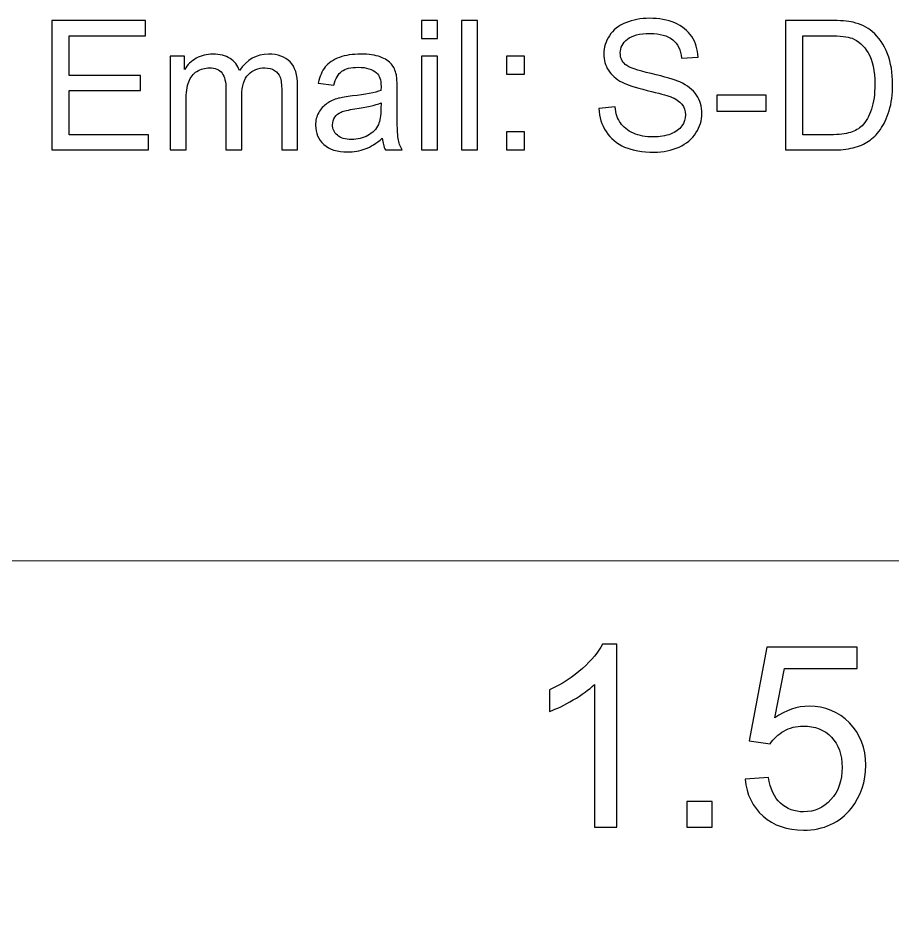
# Model space of a CAD drawing. Header units: millimetres. Extents: x -75 to 76, y -103 to 130.
# Drawn here: x -33.52 to -11.71, y 84.62 to 107.46 of the extents above; entities that cross this region are included whole.
import ezdxf

# ---------------------------------------------------------------- set-up
doc = ezdxf.new("R2010")
doc.units = ezdxf.units.MM
doc.header["$MEASUREMENT"] = 0
doc.layers.add('Layer 1', color=7, linetype='Continuous')

msp = doc.modelspace()

# ---------------------------------------------------------------- linework, layer by layer
at = {"layer": 'Layer 1', "color": 250, "lineweight": 9}
msp.add_lwpolyline([(-74.634, -102.9289), (75.6492, -102.9289), (75.6492, 93.9211), (-74.634, 93.9211), (-74.634, -102.9289)], close=True, dxfattribs=at)
at = {"layer": 'Layer 1', "color": 250}
for points, knots in [([(-32.687, 104.1744), (-32.687, 104.1744), (-32.687, 107.4064), (-32.687, 107.4064), (-32.687, 107.4064), (-32.687, 107.4064), (-30.3533, 107.4064), (-30.3533, 107.4064), (-30.3533, 107.4064), (-30.3533, 107.4064), (-30.3533, 107.0272), (-30.3533, 107.0272), (-30.3533, 107.0272), (-30.3533, 107.0272), (-32.2582, 107.0272), (-32.2582, 107.0272), (-32.2582, 107.0272), (-32.2582, 107.0272), (-32.2582, 106.0342), (-32.2582, 106.0342), (-32.2582, 106.0342), (-32.2582, 106.0342), (-30.4752, 106.0342), (-30.4752, 106.0342), (-30.4752, 106.0342), (-30.4752, 106.0342), (-30.4752, 105.655), (-30.4752, 105.655), (-30.4752, 105.655), (-30.4752, 105.655), (-32.2582, 105.655), (-32.2582, 105.655), (-32.2582, 105.655), (-32.2582, 105.655), (-32.2582, 104.5536), (-32.2582, 104.5536), (-32.2582, 104.5536), (-32.2582, 104.5536), (-30.2766, 104.5536), (-30.2766, 104.5536), (-30.2766, 104.5536), (-30.2766, 104.5536), (-30.2766, 104.1744), (-30.2766, 104.1744), (-30.2766, 104.1744), (-30.2766, 104.1744), (-32.687, 104.1744), (-32.687, 104.1744)], [0, 0, 0, 0, 0.0769231, 0.0769231, 0.0769231, 0.0769231, 0.1538462, 0.1538462, 0.1538462, 0.1538462, 0.2307692, 0.2307692, 0.2307692, 0.2307692, 0.3076923, 0.3076923, 0.3076923, 0.3076923, 0.3846154, 0.3846154, 0.3846154, 0.3846154, 0.4615385, 0.4615385, 0.4615385, 0.4615385, 0.5384615, 0.5384615, 0.5384615, 0.5384615, 0.6153846, 0.6153846, 0.6153846, 0.6153846, 0.6923077, 0.6923077, 0.6923077, 0.6923077, 0.7692308, 0.7692308, 0.7692308, 0.7692308, 0.8461538, 0.8461538, 0.8461538, 0.8461538, 1, 1, 1, 1]), ([(-23.4643, 106.955), (-23.4643, 106.955), (-23.4643, 107.4064), (-23.4643, 107.4064), (-23.4643, 107.4064), (-23.4643, 107.4064), (-23.067, 107.4064), (-23.067, 107.4064), (-23.067, 107.4064), (-23.067, 107.4064), (-23.067, 106.955), (-23.067, 106.955), (-23.067, 106.955), (-23.067, 106.955), (-23.4643, 106.955), (-23.4643, 106.955)], [0, 0, 0, 0, 0.2, 0.2, 0.2, 0.2, 0.4, 0.4, 0.4, 0.4, 0.6, 0.6, 0.6, 0.6, 1, 1, 1, 1]), ([(-22.4705, 104.1744), (-22.4705, 104.1744), (-22.4705, 107.4064), (-22.4705, 107.4064), (-22.4705, 107.4064), (-22.4705, 107.4064), (-22.0733, 107.4064), (-22.0733, 107.4064), (-22.0733, 107.4064), (-22.0733, 107.4064), (-22.0733, 104.1744), (-22.0733, 104.1744), (-22.0733, 104.1744), (-22.0733, 104.1744), (-22.4705, 104.1744), (-22.4705, 104.1744)], [0, 0, 0, 0, 0.2, 0.2, 0.2, 0.2, 0.4, 0.4, 0.4, 0.4, 0.6, 0.6, 0.6, 0.6, 1, 1, 1, 1]), ([(-19.0406, 105.2126), (-19.0406, 105.2126), (-18.6389, 105.2488), (-18.6389, 105.2488), (-18.6389, 105.2488), (-18.6201, 105.0863), (-18.5757, 104.9531), (-18.5057, 104.8485), (-18.5057, 104.8485), (-18.4358, 104.7447), (-18.3274, 104.6604), (-18.1807, 104.5957), (-18.1807, 104.5957), (-18.034, 104.5318), (-17.8685, 104.4994), (-17.6849, 104.4994), (-17.6849, 104.4994), (-17.5217, 104.4994), (-17.378, 104.5235), (-17.2531, 104.5724), (-17.2531, 104.5724), (-17.1282, 104.6213), (-17.0357, 104.6883), (-16.9748, 104.7733), (-16.9748, 104.7733), (-16.9138, 104.8583), (-16.883, 104.9509), (-16.883, 105.0501), (-16.883, 105.0501), (-16.883, 105.1509), (-16.9123, 105.239), (-16.971, 105.3149), (-16.971, 105.3149), (-17.0297, 105.3902), (-17.1267, 105.4534), (-17.2622, 105.5053), (-17.2622, 105.5053), (-17.3487, 105.5384), (-17.5405, 105.5911), (-17.8377, 105.6625), (-17.8377, 105.6625), (-18.1349, 105.734), (-18.3425, 105.801), (-18.4614, 105.8641), (-18.4614, 105.8641), (-18.6156, 105.9454), (-18.73, 106.0462), (-18.8052, 106.1658), (-18.8052, 106.1658), (-18.8812, 106.2854), (-18.9187, 106.4201), (-18.9187, 106.5683), (-18.9187, 106.5683), (-18.9187, 106.7323), (-18.8721, 106.8851), (-18.7796, 107.0265), (-18.7796, 107.0265), (-18.687, 107.1687), (-18.5524, 107.2763), (-18.3741, 107.35), (-18.3741, 107.35), (-18.1965, 107.4237), (-17.9987, 107.4606), (-17.7813, 107.4606), (-17.7813, 107.4606), (-17.542, 107.4606), (-17.3306, 107.4222), (-17.1478, 107.3447), (-17.1478, 107.3447), (-16.965, 107.268), (-16.8243, 107.1544), (-16.7258, 107.0039), (-16.7258, 107.0039), (-16.6272, 106.8542), (-16.5746, 106.6842), (-16.567, 106.4946), (-16.567, 106.4946), (-16.567, 106.4946), (-16.9778, 106.463), (-16.9778, 106.463), (-16.9778, 106.463), (-16.9996, 106.6669), (-17.0741, 106.8211), (-17.2012, 106.9249), (-17.2012, 106.9249), (-17.3284, 107.0295), (-17.5164, 107.0814), (-17.7647, 107.0814), (-17.7647, 107.0814), (-18.0235, 107.0814), (-18.2123, 107.034), (-18.3305, 106.9392), (-18.3305, 106.9392), (-18.4486, 106.8444), (-18.508, 106.7301), (-18.508, 106.5961), (-18.508, 106.5961), (-18.508, 106.4803), (-18.4659, 106.3847), (-18.3823, 106.3095), (-18.3823, 106.3095), (-18.2996, 106.235), (-18.0852, 106.1576), (-17.7376, 106.0793), (-17.7376, 106.0793), (-17.3901, 106.0003), (-17.1516, 105.9318), (-17.0222, 105.8732), (-17.0222, 105.8732), (-16.8348, 105.7867), (-16.6956, 105.6776), (-16.6061, 105.5444), (-16.6061, 105.5444), (-16.5166, 105.412), (-16.4722, 105.2593), (-16.4722, 105.0863), (-16.4722, 105.0863), (-16.4722, 104.914), (-16.5211, 104.7529), (-16.6197, 104.601), (-16.6197, 104.601), (-16.7182, 104.4491), (-16.8589, 104.3309), (-17.0432, 104.2467), (-17.0432, 104.2467), (-17.2276, 104.1624), (-17.4344, 104.1203), (-17.6654, 104.1203), (-17.6654, 104.1203), (-17.9573, 104.1203), (-18.2018, 104.1631), (-18.3989, 104.2482), (-18.3989, 104.2482), (-18.5968, 104.3331), (-18.751, 104.4611), (-18.8631, 104.6326), (-18.8631, 104.6326), (-18.976, 104.8034), (-19.0346, 104.9967), (-19.0406, 105.2126)], [0, 0, 0, 0, 0.0277778, 0.0277778, 0.0277778, 0.0277778, 0.0555556, 0.0555556, 0.0555556, 0.0555556, 0.0833333, 0.0833333, 0.0833333, 0.0833333, 0.1111111, 0.1111111, 0.1111111, 0.1111111, 0.1388889, 0.1388889, 0.1388889, 0.1388889, 0.1666667, 0.1666667, 0.1666667, 0.1666667, 0.1944444, 0.1944444, 0.1944444, 0.1944444, 0.2222222, 0.2222222, 0.2222222, 0.2222222, 0.25, 0.25, 0.25, 0.25, 0.2777778, 0.2777778, 0.2777778, 0.2777778, 0.3055556, 0.3055556, 0.3055556, 0.3055556, 0.3333333, 0.3333333, 0.3333333, 0.3333333, 0.3611111, 0.3611111, 0.3611111, 0.3611111, 0.3888889, 0.3888889, 0.3888889, 0.3888889, 0.4166667, 0.4166667, 0.4166667, 0.4166667, 0.4444444, 0.4444444, 0.4444444, 0.4444444, 0.4722222, 0.4722222, 0.4722222, 0.4722222, 0.5, 0.5, 0.5, 0.5, 0.5277778, 0.5277778, 0.5277778, 0.5277778, 0.5555556, 0.5555556, 0.5555556, 0.5555556, 0.5833333, 0.5833333, 0.5833333, 0.5833333, 0.6111111, 0.6111111, 0.6111111, 0.6111111, 0.6388889, 0.6388889, 0.6388889, 0.6388889, 0.6666667, 0.6666667, 0.6666667, 0.6666667, 0.6944444, 0.6944444, 0.6944444, 0.6944444, 0.7222222, 0.7222222, 0.7222222, 0.7222222, 0.75, 0.75, 0.75, 0.75, 0.7777778, 0.7777778, 0.7777778, 0.7777778, 0.8055556, 0.8055556, 0.8055556, 0.8055556, 0.8333333, 0.8333333, 0.8333333, 0.8333333, 0.8611111, 0.8611111, 0.8611111, 0.8611111, 0.8888889, 0.8888889, 0.8888889, 0.8888889, 0.9166667, 0.9166667, 0.9166667, 0.9166667, 0.9444444, 0.9444444, 0.9444444, 0.9444444, 1, 1, 1, 1]), ([(-14.3868, 104.1744), (-14.3868, 104.1744), (-14.3868, 107.4064), (-14.3868, 107.4064), (-14.3868, 107.4064), (-14.3868, 107.4064), (-13.2733, 107.4064), (-13.2733, 107.4064), (-13.2733, 107.4064), (-13.022, 107.4064), (-12.8302, 107.3914), (-12.6978, 107.3605), (-12.6978, 107.3605), (-12.5127, 107.3176), (-12.3548, 107.2401), (-12.2239, 107.1288), (-12.2239, 107.1288), (-12.0531, 106.9844), (-11.926, 106.8008), (-11.8417, 106.5766), (-11.8417, 106.5766), (-11.7567, 106.3524), (-11.7145, 106.0958), (-11.7145, 105.8077), (-11.7145, 105.8077), (-11.7145, 105.5625), (-11.7431, 105.3451), (-11.8003, 105.1555), (-11.8003, 105.1555), (-11.8575, 104.9659), (-11.9312, 104.8087), (-12.0207, 104.6845), (-12.0207, 104.6845), (-12.111, 104.5604), (-12.2088, 104.4626), (-12.3156, 104.3918), (-12.3156, 104.3918), (-12.4217, 104.3204), (-12.5504, 104.2662), (-12.7008, 104.2293), (-12.7008, 104.2293), (-12.852, 104.1925), (-13.0251, 104.1744), (-13.2207, 104.1744), (-13.2207, 104.1744), (-13.2207, 104.1744), (-14.3868, 104.1744), (-14.3868, 104.1744)], [0, 0, 0, 0, 0.0769231, 0.0769231, 0.0769231, 0.0769231, 0.1538462, 0.1538462, 0.1538462, 0.1538462, 0.2307692, 0.2307692, 0.2307692, 0.2307692, 0.3076923, 0.3076923, 0.3076923, 0.3076923, 0.3846154, 0.3846154, 0.3846154, 0.3846154, 0.4615385, 0.4615385, 0.4615385, 0.4615385, 0.5384615, 0.5384615, 0.5384615, 0.5384615, 0.6153846, 0.6153846, 0.6153846, 0.6153846, 0.6923077, 0.6923077, 0.6923077, 0.6923077, 0.7692308, 0.7692308, 0.7692308, 0.7692308, 0.8461538, 0.8461538, 0.8461538, 0.8461538, 1, 1, 1, 1]), ([(-13.9579, 104.5536), (-13.9579, 104.5536), (-13.2688, 104.5536), (-13.2688, 104.5536), (-13.2688, 104.5536), (-13.0559, 104.5536), (-12.8889, 104.5732), (-12.7678, 104.6131), (-12.7678, 104.6131), (-12.6467, 104.6529), (-12.5504, 104.7086), (-12.4781, 104.7808), (-12.4781, 104.7808), (-12.3773, 104.8823), (-12.2984, 105.0193), (-12.2419, 105.1908), (-12.2419, 105.1908), (-12.1855, 105.3623), (-12.1569, 105.57), (-12.1569, 105.8145), (-12.1569, 105.8145), (-12.1569, 106.153), (-12.2126, 106.4133), (-12.3231, 106.5954), (-12.3231, 106.5954), (-12.4338, 106.7775), (-12.5684, 106.8993), (-12.7272, 106.961), (-12.7272, 106.961), (-12.8415, 107.0054), (-13.0258, 107.0272), (-13.2801, 107.0272), (-13.2801, 107.0272), (-13.2801, 107.0272), (-13.9579, 107.0272), (-13.9579, 107.0272), (-13.9579, 107.0272), (-13.9579, 107.0272), (-13.9579, 104.5536), (-13.9579, 104.5536)], [0, 0, 0, 0, 0.0909091, 0.0909091, 0.0909091, 0.0909091, 0.1818182, 0.1818182, 0.1818182, 0.1818182, 0.2727273, 0.2727273, 0.2727273, 0.2727273, 0.3636364, 0.3636364, 0.3636364, 0.3636364, 0.4545455, 0.4545455, 0.4545455, 0.4545455, 0.5454545, 0.5454545, 0.5454545, 0.5454545, 0.6363636, 0.6363636, 0.6363636, 0.6363636, 0.7272727, 0.7272727, 0.7272727, 0.7272727, 0.8181818, 0.8181818, 0.8181818, 0.8181818, 1, 1, 1, 1]), ([(-29.7349, 104.1744), (-29.7349, 104.1744), (-29.7349, 106.5172), (-29.7349, 106.5172), (-29.7349, 106.5172), (-29.7349, 106.5172), (-29.3783, 106.5172), (-29.3783, 106.5172), (-29.3783, 106.5172), (-29.3783, 106.5172), (-29.3783, 106.1861), (-29.3783, 106.1861), (-29.3783, 106.1861), (-29.3053, 106.3005), (-29.2075, 106.393), (-29.0856, 106.4623), (-29.0856, 106.4623), (-28.9637, 106.5322), (-28.8253, 106.5668), (-28.6696, 106.5668), (-28.6696, 106.5668), (-28.4965, 106.5668), (-28.3544, 106.5307), (-28.2438, 106.4592), (-28.2438, 106.4592), (-28.1332, 106.387), (-28.0549, 106.287), (-28.0098, 106.1576), (-28.0098, 106.1576), (-27.8232, 106.4307), (-27.5817, 106.5668), (-27.2838, 106.5668), (-27.2838, 106.5668), (-27.0506, 106.5668), (-26.8708, 106.5029), (-26.7459, 106.3742), (-26.7459, 106.3742), (-26.6203, 106.2456), (-26.5571, 106.0477), (-26.5571, 105.7806), (-26.5571, 105.7806), (-26.5571, 105.7806), (-26.5571, 104.1744), (-26.5571, 104.1744), (-26.5571, 104.1744), (-26.5571, 104.1744), (-26.9543, 104.1744), (-26.9543, 104.1744), (-26.9543, 104.1744), (-26.9543, 104.1744), (-26.9543, 105.649), (-26.9543, 105.649), (-26.9543, 105.649), (-26.9543, 105.807), (-26.9679, 105.9213), (-26.9934, 105.9913), (-26.9934, 105.9913), (-27.019, 106.0612), (-27.0656, 106.1169), (-27.1341, 106.1598), (-27.1341, 106.1598), (-27.2018, 106.2027), (-27.2816, 106.2237), (-27.3726, 106.2237), (-27.3726, 106.2237), (-27.5381, 106.2237), (-27.675, 106.1688), (-27.7841, 106.0597), (-27.7841, 106.0597), (-27.8932, 105.9499), (-27.9473, 105.7746), (-27.9473, 105.5339), (-27.9473, 105.5339), (-27.9473, 105.5339), (-27.9473, 104.1744), (-27.9473, 104.1744), (-27.9473, 104.1744), (-27.9473, 104.1744), (-28.3446, 104.1744), (-28.3446, 104.1744), (-28.3446, 104.1744), (-28.3446, 104.1744), (-28.3446, 105.6949), (-28.3446, 105.6949), (-28.3446, 105.6949), (-28.3446, 105.8709), (-28.377, 106.0033), (-28.4416, 106.0914), (-28.4416, 106.0914), (-28.5064, 106.1794), (-28.6124, 106.2237), (-28.7591, 106.2237), (-28.7591, 106.2237), (-28.8705, 106.2237), (-28.9735, 106.1944), (-29.0683, 106.1357), (-29.0683, 106.1357), (-29.1631, 106.0771), (-29.2316, 105.9913), (-29.2745, 105.8777), (-29.2745, 105.8777), (-29.3166, 105.7649), (-29.3376, 105.6016), (-29.3376, 105.3887), (-29.3376, 105.3887), (-29.3376, 105.3887), (-29.3376, 104.1744), (-29.3376, 104.1744), (-29.3376, 104.1744), (-29.3376, 104.1744), (-29.7349, 104.1744), (-29.7349, 104.1744)], [0, 0, 0, 0, 0.0344828, 0.0344828, 0.0344828, 0.0344828, 0.0689655, 0.0689655, 0.0689655, 0.0689655, 0.1034483, 0.1034483, 0.1034483, 0.1034483, 0.137931, 0.137931, 0.137931, 0.137931, 0.1724138, 0.1724138, 0.1724138, 0.1724138, 0.2068966, 0.2068966, 0.2068966, 0.2068966, 0.2413793, 0.2413793, 0.2413793, 0.2413793, 0.2758621, 0.2758621, 0.2758621, 0.2758621, 0.3103448, 0.3103448, 0.3103448, 0.3103448, 0.3448276, 0.3448276, 0.3448276, 0.3448276, 0.3793103, 0.3793103, 0.3793103, 0.3793103, 0.4137931, 0.4137931, 0.4137931, 0.4137931, 0.4482759, 0.4482759, 0.4482759, 0.4482759, 0.4827586, 0.4827586, 0.4827586, 0.4827586, 0.5172414, 0.5172414, 0.5172414, 0.5172414, 0.5517241, 0.5517241, 0.5517241, 0.5517241, 0.5862069, 0.5862069, 0.5862069, 0.5862069, 0.6206897, 0.6206897, 0.6206897, 0.6206897, 0.6551724, 0.6551724, 0.6551724, 0.6551724, 0.6896552, 0.6896552, 0.6896552, 0.6896552, 0.7241379, 0.7241379, 0.7241379, 0.7241379, 0.7586207, 0.7586207, 0.7586207, 0.7586207, 0.7931034, 0.7931034, 0.7931034, 0.7931034, 0.8275862, 0.8275862, 0.8275862, 0.8275862, 0.862069, 0.862069, 0.862069, 0.862069, 0.8965517, 0.8965517, 0.8965517, 0.8965517, 0.9310345, 0.9310345, 0.9310345, 0.9310345, 1, 1, 1, 1]), ([(-24.4445, 104.4678), (-24.592, 104.3422), (-24.7342, 104.2542), (-24.8704, 104.2023), (-24.8704, 104.2023), (-25.0065, 104.1503), (-25.1525, 104.1248), (-25.309, 104.1248), (-25.309, 104.1248), (-25.5663, 104.1248), (-25.7641, 104.1872), (-25.9025, 104.3128), (-25.9025, 104.3128), (-26.041, 104.4378), (-26.1102, 104.598), (-26.1102, 104.7928), (-26.1102, 104.7928), (-26.1102, 104.9072), (-26.0838, 105.0118), (-26.0319, 105.1066), (-26.0319, 105.1066), (-25.9793, 105.2014), (-25.9108, 105.2766), (-25.8265, 105.3338), (-25.8265, 105.3338), (-25.7416, 105.3909), (-25.6468, 105.4346), (-25.5407, 105.4639), (-25.5407, 105.4639), (-25.4624, 105.4842), (-25.3443, 105.5038), (-25.1871, 105.5233), (-25.1871, 105.5233), (-24.8666, 105.561), (-24.6296, 105.6068), (-24.4784, 105.6595), (-24.4784, 105.6595), (-24.4769, 105.7137), (-24.4761, 105.7483), (-24.4761, 105.7626), (-24.4761, 105.7626), (-24.4761, 105.9236), (-24.5137, 106.0372), (-24.589, 106.1034), (-24.589, 106.1034), (-24.6906, 106.1929), (-24.8418, 106.2373), (-25.0419, 106.2373), (-25.0419, 106.2373), (-25.2292, 106.2373), (-25.3676, 106.2042), (-25.4564, 106.1388), (-25.4564, 106.1388), (-25.546, 106.0733), (-25.6114, 105.9574), (-25.6543, 105.7904), (-25.6543, 105.7904), (-25.6543, 105.7904), (-26.0425, 105.8446), (-26.0425, 105.8446), (-26.0425, 105.8446), (-26.0071, 106.0109), (-25.9492, 106.1455), (-25.8679, 106.2478), (-25.8679, 106.2478), (-25.7867, 106.3501), (-25.6693, 106.4284), (-25.5158, 106.4841), (-25.5158, 106.4841), (-25.3631, 106.539), (-25.1848, 106.5668), (-24.9832, 106.5668), (-24.9832, 106.5668), (-24.7831, 106.5668), (-24.6198, 106.5435), (-24.4942, 106.4961), (-24.4942, 106.4961), (-24.3693, 106.4487), (-24.2768, 106.39), (-24.2181, 106.3185), (-24.2181, 106.3185), (-24.1594, 106.2471), (-24.118, 106.1568), (-24.094, 106.0477), (-24.094, 106.0477), (-24.0812, 105.98), (-24.0744, 105.8581), (-24.0744, 105.6829), (-24.0744, 105.6829), (-24.0744, 105.6829), (-24.0744, 105.1562), (-24.0744, 105.1562), (-24.0744, 105.1562), (-24.0744, 104.7883), (-24.0661, 104.5558), (-24.0496, 104.4573), (-24.0496, 104.4573), (-24.0338, 104.3587), (-24.0007, 104.2647), (-23.9525, 104.1744), (-23.9525, 104.1744), (-23.9525, 104.1744), (-24.3678, 104.1744), (-24.3678, 104.1744), (-24.3678, 104.1744), (-24.4077, 104.2579), (-24.4333, 104.3558), (-24.4445, 104.4678)], [0, 0, 0, 0, 0.0357143, 0.0357143, 0.0357143, 0.0357143, 0.0714286, 0.0714286, 0.0714286, 0.0714286, 0.1071429, 0.1071429, 0.1071429, 0.1071429, 0.1428571, 0.1428571, 0.1428571, 0.1428571, 0.1785714, 0.1785714, 0.1785714, 0.1785714, 0.2142857, 0.2142857, 0.2142857, 0.2142857, 0.25, 0.25, 0.25, 0.25, 0.2857143, 0.2857143, 0.2857143, 0.2857143, 0.3214286, 0.3214286, 0.3214286, 0.3214286, 0.3571429, 0.3571429, 0.3571429, 0.3571429, 0.3928571, 0.3928571, 0.3928571, 0.3928571, 0.4285714, 0.4285714, 0.4285714, 0.4285714, 0.4642857, 0.4642857, 0.4642857, 0.4642857, 0.5, 0.5, 0.5, 0.5, 0.5357143, 0.5357143, 0.5357143, 0.5357143, 0.5714286, 0.5714286, 0.5714286, 0.5714286, 0.6071429, 0.6071429, 0.6071429, 0.6071429, 0.6428571, 0.6428571, 0.6428571, 0.6428571, 0.6785714, 0.6785714, 0.6785714, 0.6785714, 0.7142857, 0.7142857, 0.7142857, 0.7142857, 0.75, 0.75, 0.75, 0.75, 0.7857143, 0.7857143, 0.7857143, 0.7857143, 0.8214286, 0.8214286, 0.8214286, 0.8214286, 0.8571429, 0.8571429, 0.8571429, 0.8571429, 0.8928571, 0.8928571, 0.8928571, 0.8928571, 0.9285714, 0.9285714, 0.9285714, 0.9285714, 1, 1, 1, 1]), ([(-23.4643, 104.1744), (-23.4643, 104.1744), (-23.4643, 106.5172), (-23.4643, 106.5172), (-23.4643, 106.5172), (-23.4643, 106.5172), (-23.067, 106.5172), (-23.067, 106.5172), (-23.067, 106.5172), (-23.067, 106.5172), (-23.067, 104.1744), (-23.067, 104.1744), (-23.067, 104.1744), (-23.067, 104.1744), (-23.4643, 104.1744), (-23.4643, 104.1744)], [0, 0, 0, 0, 0.2, 0.2, 0.2, 0.2, 0.4, 0.4, 0.4, 0.4, 0.6, 0.6, 0.6, 0.6, 1, 1, 1, 1]), ([(-21.3503, 106.0658), (-21.3503, 106.0658), (-21.3503, 106.5172), (-21.3503, 106.5172), (-21.3503, 106.5172), (-21.3503, 106.5172), (-20.8988, 106.5172), (-20.8988, 106.5172), (-20.8988, 106.5172), (-20.8988, 106.5172), (-20.8988, 106.0658), (-20.8988, 106.0658), (-20.8988, 106.0658), (-20.8988, 106.0658), (-21.3503, 106.0658), (-21.3503, 106.0658)], [0, 0, 0, 0, 0.2, 0.2, 0.2, 0.2, 0.4, 0.4, 0.4, 0.4, 0.6, 0.6, 0.6, 0.6, 1, 1, 1, 1]), ([(-16.0976, 105.1449), (-16.0976, 105.1449), (-16.0976, 105.5422), (-16.0976, 105.5422), (-16.0976, 105.5422), (-16.0976, 105.5422), (-14.8698, 105.5422), (-14.8698, 105.5422), (-14.8698, 105.5422), (-14.8698, 105.5422), (-14.8698, 105.1449), (-14.8698, 105.1449), (-14.8698, 105.1449), (-14.8698, 105.1449), (-16.0976, 105.1449), (-16.0976, 105.1449)], [0, 0, 0, 0, 0.2, 0.2, 0.2, 0.2, 0.4, 0.4, 0.4, 0.4, 0.6, 0.6, 0.6, 0.6, 1, 1, 1, 1]), ([(-24.4761, 105.348), (-24.6206, 105.2894), (-24.8372, 105.2397), (-25.1262, 105.1991), (-25.1262, 105.1991), (-25.2902, 105.1758), (-25.406, 105.1494), (-25.4737, 105.1201), (-25.4737, 105.1201), (-25.5414, 105.0907), (-25.5934, 105.0479), (-25.6302, 104.9922), (-25.6302, 104.9922), (-25.6671, 104.9358), (-25.6859, 104.8733), (-25.6859, 104.8041), (-25.6859, 104.8041), (-25.6859, 104.6995), (-25.646, 104.6115), (-25.5655, 104.5416), (-25.5655, 104.5416), (-25.485, 104.4716), (-25.3676, 104.4363), (-25.2134, 104.4363), (-25.2134, 104.4363), (-25.0607, 104.4363), (-24.9245, 104.4694), (-24.8049, 104.5363), (-24.8049, 104.5363), (-24.686, 104.6025), (-24.598, 104.6936), (-24.5424, 104.8087), (-24.5424, 104.8087), (-24.4994, 104.8982), (-24.4784, 105.0298), (-24.4784, 105.2036), (-24.4784, 105.2036), (-24.4784, 105.2036), (-24.4761, 105.348), (-24.4761, 105.348)], [0, 0, 0, 0, 0.0909091, 0.0909091, 0.0909091, 0.0909091, 0.1818182, 0.1818182, 0.1818182, 0.1818182, 0.2727273, 0.2727273, 0.2727273, 0.2727273, 0.3636364, 0.3636364, 0.3636364, 0.3636364, 0.4545455, 0.4545455, 0.4545455, 0.4545455, 0.5454545, 0.5454545, 0.5454545, 0.5454545, 0.6363636, 0.6363636, 0.6363636, 0.6363636, 0.7272727, 0.7272727, 0.7272727, 0.7272727, 0.8181818, 0.8181818, 0.8181818, 0.8181818, 1, 1, 1, 1]), ([(-21.3503, 104.1744), (-21.3503, 104.1744), (-21.3503, 104.6258), (-21.3503, 104.6258), (-21.3503, 104.6258), (-21.3503, 104.6258), (-20.8988, 104.6258), (-20.8988, 104.6258), (-20.8988, 104.6258), (-20.8988, 104.6258), (-20.8988, 104.1744), (-20.8988, 104.1744), (-20.8988, 104.1744), (-20.8988, 104.1744), (-21.3503, 104.1744), (-21.3503, 104.1744)], [0, 0, 0, 0, 0.2, 0.2, 0.2, 0.2, 0.4, 0.4, 0.4, 0.4, 0.6, 0.6, 0.6, 0.6, 1, 1, 1, 1]), ([(-18.5953, 87.278), (-18.5953, 87.278), (-19.1541, 87.278), (-19.1541, 87.278), (-19.1541, 87.278), (-19.1541, 87.278), (-19.1541, 90.8361), (-19.1541, 90.8361), (-19.1541, 90.8361), (-19.2885, 90.707), (-19.4652, 90.5789), (-19.6833, 90.4509), (-19.6833, 90.4509), (-19.9013, 90.3228), (-20.0981, 90.2265), (-20.2717, 90.163), (-20.2717, 90.163), (-20.2717, 90.163), (-20.2717, 90.7028), (-20.2717, 90.7028), (-20.2717, 90.7028), (-19.9595, 90.8488), (-19.6864, 91.0266), (-19.4525, 91.2362), (-19.4525, 91.2362), (-19.2187, 91.4447), (-19.0525, 91.6468), (-18.9551, 91.8437), (-18.9551, 91.8437), (-18.9551, 91.8437), (-18.5953, 91.8437), (-18.5953, 91.8437), (-18.5953, 91.8437), (-18.5953, 91.8437), (-18.5953, 87.278), (-18.5953, 87.278)], [0, 0, 0, 0, 0.1, 0.1, 0.1, 0.1, 0.2, 0.2, 0.2, 0.2, 0.3, 0.3, 0.3, 0.3, 0.4, 0.4, 0.4, 0.4, 0.5, 0.5, 0.5, 0.5, 0.6, 0.6, 0.6, 0.6, 0.7, 0.7, 0.7, 0.7, 0.8, 0.8, 0.8, 0.8, 1, 1, 1, 1]), ([(-15.3949, 88.4718), (-15.3949, 88.4718), (-14.8107, 88.5163), (-14.8107, 88.5163), (-14.8107, 88.5163), (-14.7673, 88.2316), (-14.6668, 88.0178), (-14.5101, 87.8738), (-14.5101, 87.8738), (-14.3535, 87.731), (-14.1619, 87.659), (-13.9365, 87.659), (-13.9365, 87.659), (-13.6645, 87.659), (-13.437, 87.7606), (-13.2518, 87.9627), (-13.2518, 87.9627), (-13.0676, 88.1659), (-12.9755, 88.4348), (-12.9755, 88.7692), (-12.9755, 88.7692), (-12.9755, 89.0878), (-13.0634, 89.3386), (-13.2401, 89.5227), (-13.2401, 89.5227), (-13.4169, 89.7069), (-13.6508, 89.799), (-13.9418, 89.799), (-13.9418, 89.799), (-14.1228, 89.799), (-14.2847, 89.7577), (-14.4286, 89.6751), (-14.4286, 89.6751), (-14.5715, 89.5926), (-14.6837, 89.4857), (-14.7662, 89.3545), (-14.7662, 89.3545), (-14.7662, 89.3545), (-15.2933, 89.4307), (-15.2933, 89.4307), (-15.2933, 89.4307), (-15.2933, 89.4307), (-14.8551, 91.7675), (-14.8551, 91.7675), (-14.8551, 91.7675), (-14.8551, 91.7675), (-12.6009, 91.7675), (-12.6009, 91.7675), (-12.6009, 91.7675), (-12.6009, 91.7675), (-12.6009, 91.2341), (-12.6009, 91.2341), (-12.6009, 91.2341), (-12.6009, 91.2341), (-14.4096, 91.2341), (-14.4096, 91.2341), (-14.4096, 91.2341), (-14.4096, 91.2341), (-14.6519, 90.0074), (-14.6519, 90.0074), (-14.6519, 90.0074), (-14.38, 90.199), (-14.0942, 90.2943), (-13.7958, 90.2943), (-13.7958, 90.2943), (-13.3999, 90.2943), (-13.0655, 90.1567), (-12.7935, 89.8815), (-12.7935, 89.8815), (-12.5215, 89.6063), (-12.385, 89.2529), (-12.385, 88.8211), (-12.385, 88.8211), (-12.385, 88.4094), (-12.5046, 88.0538), (-12.7438, 87.7543), (-12.7438, 87.7543), (-13.0348, 87.386), (-13.4327, 87.2018), (-13.9365, 87.2018), (-13.9365, 87.2018), (-14.3493, 87.2018), (-14.6858, 87.3182), (-14.9472, 87.55), (-14.9472, 87.55), (-15.2086, 87.7818), (-15.3579, 88.0887), (-15.3949, 88.4718)], [0, 0, 0, 0, 0.0434783, 0.0434783, 0.0434783, 0.0434783, 0.0869565, 0.0869565, 0.0869565, 0.0869565, 0.1304348, 0.1304348, 0.1304348, 0.1304348, 0.173913, 0.173913, 0.173913, 0.173913, 0.2173913, 0.2173913, 0.2173913, 0.2173913, 0.2608696, 0.2608696, 0.2608696, 0.2608696, 0.3043478, 0.3043478, 0.3043478, 0.3043478, 0.3478261, 0.3478261, 0.3478261, 0.3478261, 0.3913043, 0.3913043, 0.3913043, 0.3913043, 0.4347826, 0.4347826, 0.4347826, 0.4347826, 0.4782609, 0.4782609, 0.4782609, 0.4782609, 0.5217391, 0.5217391, 0.5217391, 0.5217391, 0.5652174, 0.5652174, 0.5652174, 0.5652174, 0.6086957, 0.6086957, 0.6086957, 0.6086957, 0.6521739, 0.6521739, 0.6521739, 0.6521739, 0.6956522, 0.6956522, 0.6956522, 0.6956522, 0.7391304, 0.7391304, 0.7391304, 0.7391304, 0.7826087, 0.7826087, 0.7826087, 0.7826087, 0.826087, 0.826087, 0.826087, 0.826087, 0.8695652, 0.8695652, 0.8695652, 0.8695652, 0.9130435, 0.9130435, 0.9130435, 0.9130435, 1, 1, 1, 1]), ([(-16.8479, 87.278), (-16.8479, 87.278), (-16.8479, 87.913), (-16.8479, 87.913), (-16.8479, 87.913), (-16.8479, 87.913), (-16.2129, 87.913), (-16.2129, 87.913), (-16.2129, 87.913), (-16.2129, 87.913), (-16.2129, 87.278), (-16.2129, 87.278), (-16.2129, 87.278), (-16.2129, 87.278), (-16.8479, 87.278), (-16.8479, 87.278)], [0, 0, 0, 0, 0.2, 0.2, 0.2, 0.2, 0.4, 0.4, 0.4, 0.4, 0.6, 0.6, 0.6, 0.6, 1, 1, 1, 1])]:
    msp.add_open_spline(points, degree=3, knots=knots, dxfattribs=at)

doc.saveas('drawing.dxf')
